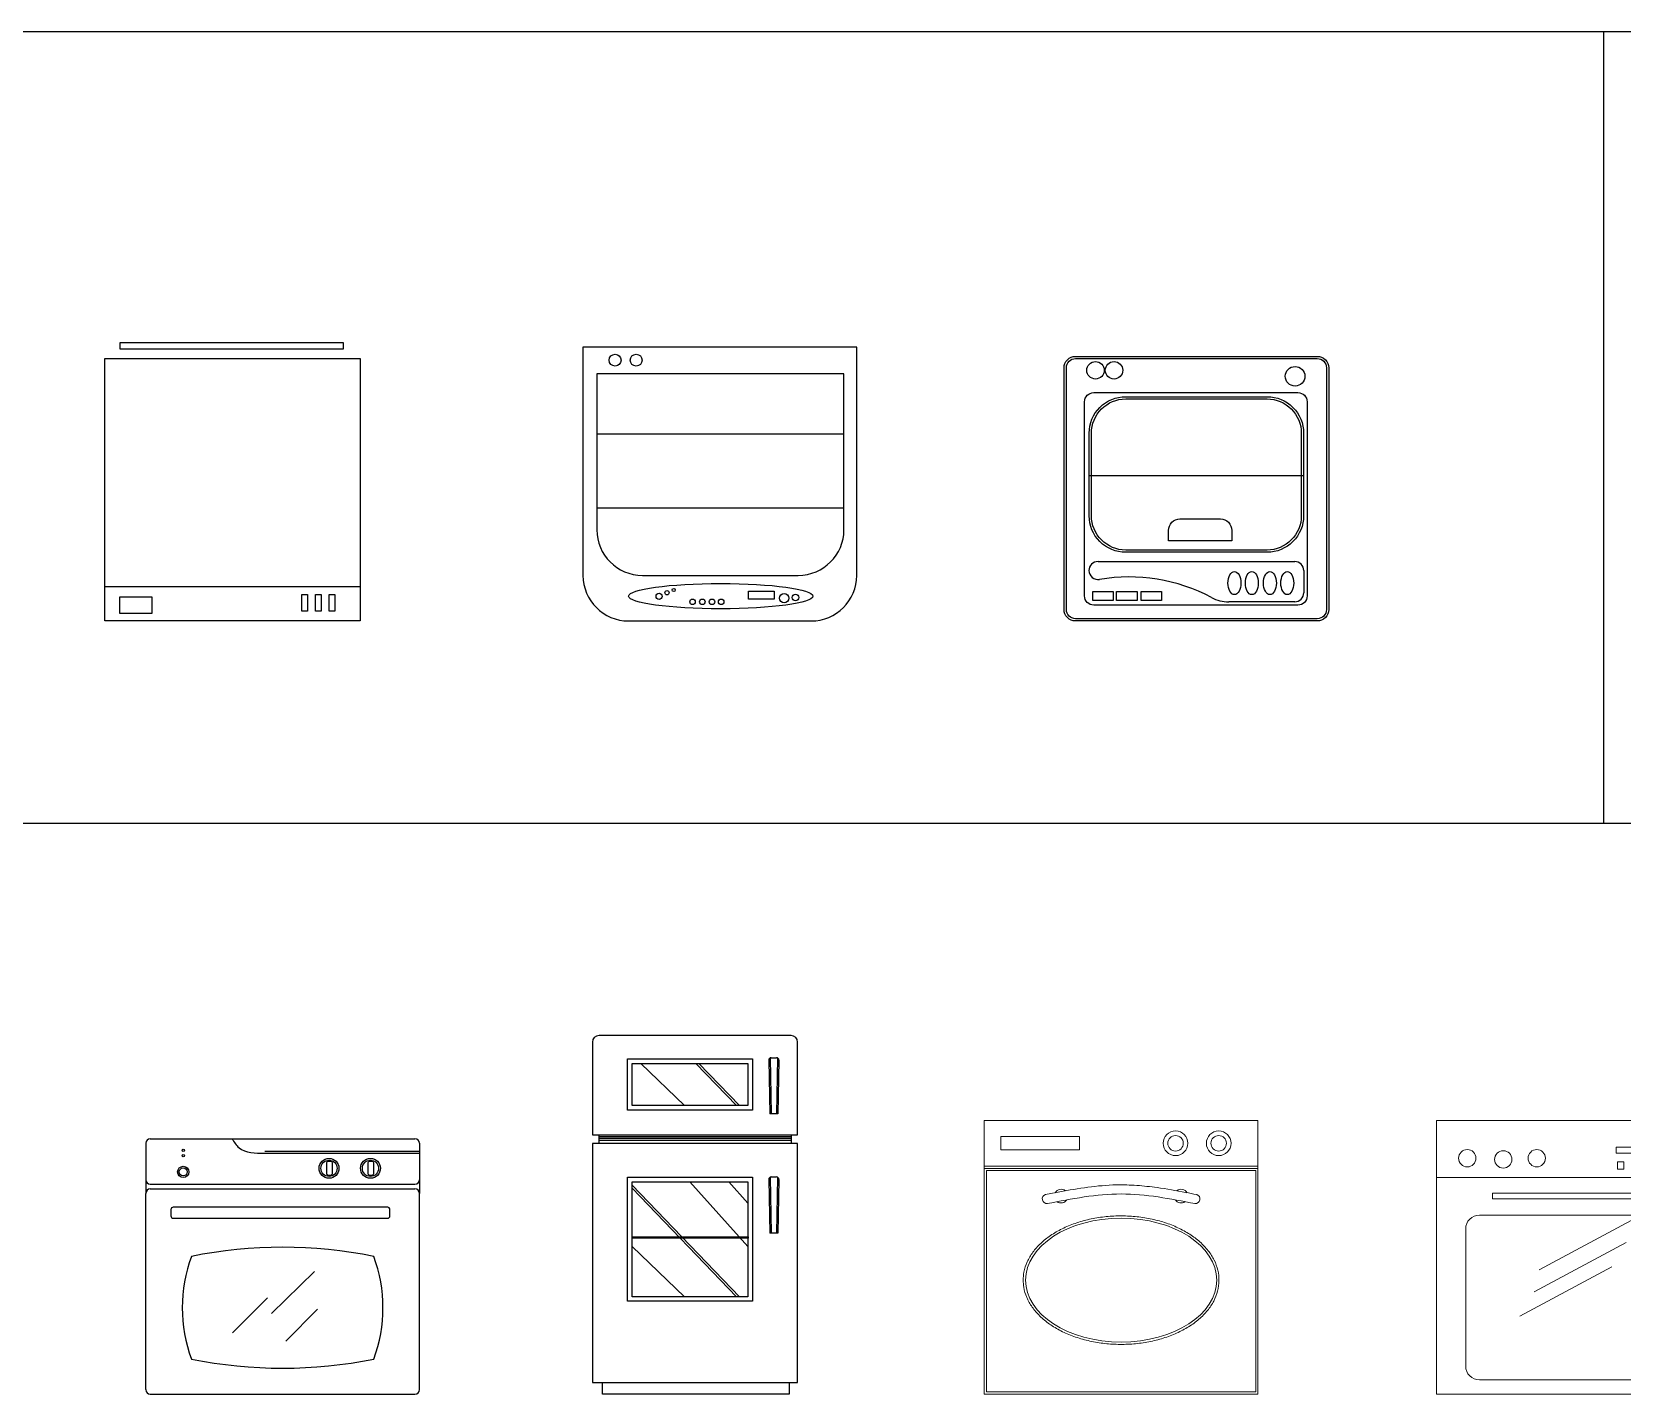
# Model space of a CAD drawing. Header units: millimetres. Extents: x 903 to 18764, y 10775 to 21237.
# Drawn here: x 5092 to 8578, y 13642 to 16628 of the extents above; entities that cross this region are included whole.
import ezdxf

# ---------------------------------------------------------------- set-up
doc = ezdxf.new("R2010")
doc.units = ezdxf.units.MM
doc.layers.add('www.cad-blocks.net', color=7, linetype='Continuous')

# ---------------------------------------------------------------- blocks, each defined once
blk = doc.blocks.new('A$C45054F6D')
at = {"linetype": 'Continuous'}
for p, q in [((33.6, 610), (522.2, 610)), ((33.6, 596), (33.6, 610)), ((522.2, 596), (33.6, 596)), ((522.2, 610), (522.2, 596)), ((0, 575.1), (560, 575.1)), ((0, 0), (0, 575.1)), ((560, 575.1), (560, 0)), ((560, 75), (0, 75)), ((33.3, 53), (103.3, 53)), ((33.3, 16.3), (33.3, 53)), ((103.3, 53), (103.3, 16.3)), ((432.3, 21.5), (432.3, 58.3)), ((432.3, 58.3), (444.6, 58.3)), ((444.6, 58.3), (444.6, 21.5)), ((462.1, 21.5), (462.1, 58.3)), ((462.1, 58.3), (474.3, 58.3)), ((474.3, 58.3), (474.3, 21.5)), ((491.8, 21.5), (491.8, 58.3)), ((491.8, 58.3), (504.1, 58.3)), ((504.1, 58.3), (504.1, 21.5)), ((103.3, 16.3), (33.3, 16.3)), ((444.6, 21.5), (432.3, 21.5)), ((474.3, 21.5), (462.1, 21.5)), ((504.1, 21.5), (491.8, 21.5)), ((560, 0), (0, 0))]:
    blk.add_line(p, q, dxfattribs=at)
blk = doc.blocks.new('A$C20C229D7')
for p, q in [((0, 600), (0, 100)), ((600, 600), (0, 600)), ((600, 100), (600, 600)), ((571.9, 542), (30.2, 542)), ((30.2, 542), (30.2, 200)), ((571.9, 200), (571.9, 542)), ((30.2, 409.8), (571.9, 409.8)), ((30.2, 248), (571.9, 248)), ((130.2, 100), (471.9, 100)), ((362.9, 65.3), (418.9, 65.3)), ((362.9, 47.9), (362.9, 65.3)), ((418.9, 47.9), (362.9, 47.9)), ((418.9, 65.3), (418.9, 47.9)), ((100, 0), (500, 0))]:
    blk.add_line(p, q)
for centre, radius in [((70.3, 571.6), 13), ((116.5, 571.6), 13), ((198.8, 67.9), 3.33), ((166.7, 53.9), 6.67), ((184.1, 61.9), 4.67), ((240.1, 41.9), 6), ((261.5, 41.9), 6), ((282.8, 41.9), 6), ((302.8, 41.9), 6), ((440.9, 49.9), 10), ((465.6, 51.3), 7.33)]:
    blk.add_circle(centre, radius)
for centre, start, end in [((130.2, 200), 180, 270), ((471.9, 200), 270, 0), ((100, 100), 180, 270), ((500, 100), 270, 0)]:
    blk.add_arc(centre, 100, start, end)
blk.add_ellipse((301.8, 54.4), major_axis=(202, 0), ratio=0.137115)
blk = doc.blocks.new('A$C2FDD3429')
for p, q in [((55, 319), (525, 319)), ((74.5, 130.3), (505.5, 130.3)), ((525.5, 110.3), (525.5, 62)), ((505.5, 42), (360.8, 42))]:
    blk.add_line(p, q)
for points in [[(25, 580), (555, 580, -0.414214), (580, 555), (580, 25, -0.414214), (555, 0), (25, 0, -0.414214), (0, 25), (0, 555, -0.414214)], [(25, 575), (555, 575, -0.414214), (575, 555), (575, 25, -0.414214), (555, 5), (25, 5, -0.414214), (5, 25), (5, 555, -0.414214)], [(65, 500.4), (512.6, 500.4, -0.414214), (532.6, 480.4), (532.6, 54.8, -0.414214), (512.6, 34.8), (65, 34.8, -0.414214), (45, 54.8), (45, 480.4, -0.414214)], [(135, 491.6), (445, 491.6, -0.414214), (525, 411.6), (525, 230.5, -0.414214), (445, 150.5), (135, 150.5, -0.414214), (55, 230.5), (55, 411.6, -0.414214)], [(135, 486.6), (445, 486.6, -0.414214), (520, 411.6), (520, 230.5, -0.414214), (445, 155.5), (135, 155.5, -0.414214), (60, 230.5), (60, 411.6, -0.414214)], [(254, 223.5), (342.7, 223.5, -0.414214), (367.7, 198.5), (367.7, 175.7), (229, 175.7), (229, 198.5, -0.414214)]]:
    blk.add_lwpolyline(points, format="xyb", close=True)
for points in [[(62.7, 64.8), (107.9, 64.8), (107.9, 45), (62.7, 45)], [(115, 64.8), (160.2, 64.8), (160.2, 45), (115, 45)], [(168.6, 64.8), (213.8, 64.8), (213.8, 45), (168.6, 45)]]:
    blk.add_lwpolyline(points, close=True)
for centre, radius in [((68.9, 549.4), 19.1), ((109.5, 549.4), 19.1), ((506.3, 536.3), 21.5)]:
    blk.add_circle(centre, radius)
for centre, radius, start, end in [((74.5, 110.3), 20, 90, 180), ((74.5, 110.7), 20, 180, 279.7934), ((505.5, 110.3), 20, 0, 90), ((143, -285.9), 382.4, 61.8907, 99.7934), ((360.8, 122), 80, 241.8907, 270), ((505.5, 62), 20, 270, 0)]:
    blk.add_arc(centre, radius, start, end)
for centre in [(373.4, 83.1), (373.4, 83.1), (411.5, 83.1), (411.5, 83.1), (451.1, 83.1), (451.1, 83.1), (489.2, 83.1), (489.2, 83.1)]:
    blk.add_ellipse(centre, major_axis=(0, -25.4), ratio=0.556202)
blk = doc.blocks.new('A$C2D136731')
for p, q in [((10, 560), (590, 560)), ((0, 550), (0, 470)), ((600, 550), (600, 470)), ((0, 470), (0, 440)), ((600, 470), (600, 440)), ((0, 10), (0, 440)), ((600, 10), (600, 440)), ((10, 0), (590, 0))]:
    blk.add_line(p, q)
at = {"linetype": 'ByBlock'}
for p, q in [((261.1, 533), (600, 533)), ((261.1, 528), (600, 528)), ((10, 460), (590, 460)), ((10, 450), (590, 450)), ((275.6, 177.2), (370.1, 269.3)), ((190.1, 134.5), (266.6, 210.9)), ((307.1, 116.5), (376.8, 186.2))]:
    blk.add_line(p, q, dxfattribs=at)
for points in [[(400.1, 510.8), (405.3, 510.8, -0.414214), (408.3, 507.8), (408.3, 482.6, -0.414214), (405.3, 479.6), (400.1, 479.6, -0.414214), (397.1, 482.6), (397.1, 507.8, -0.414214)], [(490.8, 510.8), (496, 510.8, -0.414214), (499, 507.8), (499, 482.6, -0.414214), (496, 479.6), (490.8, 479.6, -0.414214), (487.8, 482.6), (487.8, 507.8, -0.414214)], [(60.4, 385.6), (530.4, 385.6, 0.414214), (535.4, 390.6), (535.4, 404.6, 0.414214), (530.4, 409.6), (60.4, 409.6, 0.414214), (55.4, 404.6), (55.4, 390.6, 0.414214)]]:
    blk.add_lwpolyline(points, format="xyb", close=True, dxfattribs=at)
for centre, radius in [((82.4, 534.4), 2.71), ((82.4, 522.9), 2.71), ((82.2, 487.3), 12.3), ((82.2, 487.3), 8.91), ((401.8, 495.1), 21.8), ((401.8, 495.1), 17.8), ((492.6, 495.1), 21.8), ((492.6, 495.1), 17.8)]:
    blk.add_circle(centre, radius, dxfattribs=at)
for centre, start, end in [((10, 550), 90, 180), ((590, 550), 0, 90), ((10, 10), 180, 270), ((590, 10), 270, 0)]:
    blk.add_arc(centre, 10, start, end)
for centre, radius, start, end in [((10, 470), 10, 180, 270), ((590, 470), 10, 270, 0), ((10, 440), 10, 90, 180), ((590, 440), 10, 0, 90), ((300, -688), 1010, 78.5788, 101.4212), ((406.4, 189.5), 326.4, 159.8388, 200.1612), ((193.6, 189.5), 326.4, 339.8388, 20.1612), ((300, 1067), 1010, 258.5788, 281.4212)]:
    blk.add_arc(centre, radius, start, end, dxfattribs=at)
blk.add_spline([(188.8, 560), (204.5, 540.1), (261.1, 528)], degree=3, dxfattribs=at)
blk = doc.blocks.new('A$C7BCF47BC')
for p, q in [((0, 771.4), (0, 568.6)), ((435.4, 786), (14.6, 786)), ((450, 568.6), (450, 771.4)), ((77, 734.9), (351.1, 734.9)), ((77, 622.9), (77, 734.9)), ((351.1, 734.9), (351.1, 622.9)), ((389.6, 737), (392, 614.6)), ((392.1, 737.6), (403.3, 737.6)), ((405.8, 737), (403.4, 614.6)), ((87, 724.9), (341.1, 724.9)), ((87, 632.9), (87, 724.9)), ((202.3, 632.9), (106.2, 724.9)), ((315.6, 632.9), (227.1, 724.9)), ((322.3, 632.9), (233.7, 724.9)), ((341.1, 724.9), (341.1, 632.9)), ((386.5, 731.9), (388.8, 614.6)), ((408.9, 731.9), (406.6, 614.6)), ((341.1, 632.9), (87, 632.9)), ((351.1, 622.9), (77, 622.9)), ((406.6, 614.6), (388.8, 614.6)), ((0, 568.6), (450, 568.6)), ((14, 568.6), (14, 549.2)), ((436, 564.2), (14, 564.2)), ((436, 560.1), (14, 560.1)), ((436, 568.6), (436, 549.2)), ((0, 549.2), (0, 26)), ((450, 549.2), (0, 549.2)), ((436, 556.1), (14, 556.1)), ((450, 26), (450, 549.2)), ((77, 475.5), (351.1, 475.5)), ((77, 203.7), (77, 475.5)), ((87, 465.5), (341.1, 465.5)), ((87, 213.7), (87, 465.5)), ((322.3, 213.7), (87, 458.4)), ((341.1, 323.5), (213.7, 465.5)), ((341.1, 418.6), (299.1, 465.5)), ((341.1, 465.5), (341.1, 213.7)), ((351.1, 475.5), (351.1, 203.7)), ((386.5, 470.4), (388.8, 353.1)), ((389.6, 475.5), (392, 353.1)), ((392.1, 476.1), (403.3, 476.1)), ((405.8, 475.5), (403.4, 353.1)), ((408.9, 470.4), (406.6, 353.1)), ((315.6, 213.7), (87, 451.4)), ((406.6, 353.1), (388.8, 353.1)), ((202.3, 213.7), (87, 324.1)), ((87.4, 344.6), (341.5, 344.6)), ((87.4, 341.7), (87.4, 344.6)), ((341.5, 341.7), (87.4, 341.7)), ((341.5, 344.6), (341.5, 341.7)), ((341.1, 213.7), (87, 213.7)), ((351.1, 203.7), (77, 203.7)), ((0, 26), (450, 26)), ((22.2, 0), (22.2, 26)), ((431.6, 0), (22.2, 0)), ((431.6, 26), (431.6, 0))]:
    blk.add_line(p, q)
for centre, radius, start, end in [((14.6, 771.4), 14.6, 90, 180), ((435.4, 771.4), 14.6, 0, 90), ((392.1, 732), 5.58, 90, 181.123), ((403.3, 732), 5.58, 358.877, 90), ((392.1, 470.5), 5.58, 90, 181.123), ((403.3, 470.5), 5.58, 358.877, 90)]:
    blk.add_arc(centre, radius, start, end)
blk = doc.blocks.new('A$C7E884C79')
at = {"lineweight": 5}
for p, q in [((0, 0), (0, 600)), ((0, 600), (0, 0)), ((0, 600), (600, 600)), ((600, 600), (600, 0)), ((600, 0), (600, 600)), ((600, 600), (600, 450)), ((600, 600), (600, 500)), ((600, 500), (0, 500)), ((600, 495), (0, 495)), ((600, 500), (600, 0)), ((0, 0), (600, 0))]:
    blk.add_line(p, q, dxfattribs=at)
for points in [[(36.4, 564.7), (208.9, 564.7), (208.9, 535.3), (36.4, 535.3)], [(5, 490), (595, 490), (595, 5), (5, 5)]]:
    blk.add_lwpolyline(points, close=True, dxfattribs=at)
for centre, radius in [((419.3, 550), 27), ((419.3, 550), 17), ((513.9, 550), 27), ((513.9, 550), 17)]:
    blk.add_circle(centre, radius, dxfattribs=at)
for centre, radius, start, end in [((137.2, 428), 10, 107.9829, 276.9581), ((168.5, 434.2), 15, 50.7888, 150.367), ((168.5, 434.2), 15, 234.0165, 327.1412), ((431.5, 434.2), 15, 212.8588, 305.9835), ((431.5, 434.2), 15, 29.633, 129.2112), ((462.8, 428), 10, 263.0419, 72.0171)]:
    blk.add_arc(centre, radius, start, end, dxfattribs=at)
blk.add_ellipse((300, 250), major_axis=(-209.5, 0), ratio=0.648352, dxfattribs=at)
for points, knots in [([(134.1, 437.5), (144.6, 439.5), (155.1, 441.6), (186, 447.3), (206.5, 450.9), (247.9, 456.4), (268.7, 458.3), (293.5, 458.9), (297.3, 458.9), (304.8, 458.9), (308.5, 458.8), (319.7, 458.5), (327.1, 458.1), (349.4, 456.5), (364.1, 454.9), (399.8, 449.9), (420.6, 446.2), (449.5, 440.7), (457.7, 439.1), (465.9, 437.5)], [0, 0, 0, 0, 31.638865, 31.638865, 92.600143, 92.600143, 153.561421, 153.561421, 164.367647, 164.367647, 175.173874, 175.173874, 196.786327, 196.786327, 240.011233, 240.011233, 302.099201, 302.099201, 326.773065, 326.773065, 326.773065, 326.773065]), ([(85.5, 250), (85.5, 244.8), (85.9, 239.6), (88, 226.9), (90.2, 219.4), (96.4, 204.8), (100.4, 197.7), (109.9, 184.1), (115.6, 177.5), (128.3, 165.1), (135.4, 159.2), (150.9, 148.3), (159.3, 143.3), (177.1, 134.2), (186.6, 130.1), (206.5, 123), (216.8, 119.9), (238.1, 114.9), (249, 113), (271.2, 110.2), (282.5, 109.4), (305, 109), (316.4, 109.4), (338.8, 111.3), (349.8, 112.8), (371.5, 117), (382.1, 119.6), (402.5, 126), (412.3, 129.7), (431, 138.1), (439.8, 142.8), (456.2, 153), (463.8, 158.6), (477.6, 170.5), (483.8, 176.8), (494.6, 190.1), (499.2, 197), (506.7, 211.3), (509.5, 218.7), (513.4, 233.6), (514.4, 241.3), (514.6, 256.5), (513.8, 264.1), (510.2, 279.1), (507.6, 286.6), (500.4, 300.9), (496, 307.9), (485.5, 321.3), (479.5, 327.7), (466, 339.7), (458.5, 345.3), (442.4, 355.8), (433.6, 360.5), (415.2, 369.1), (405.5, 373), (385.2, 379.5), (374.7, 382.3), (353.1, 386.7), (342, 388.3), (319.7, 390.5), (308.4, 390.9), (285.8, 390.7), (274.5, 390.1), (252.3, 387.5), (241.3, 385.7), (219.9, 380.9), (209.5, 378), (189.5, 371), (179.9, 367.1), (161.8, 358.1), (153.3, 353.2), (137.6, 342.5), (130.3, 336.7), (117.3, 324.4), (111.6, 317.9), (101.6, 304.3), (97.5, 297.3), (91, 282.8), (88.6, 275.3), (86, 261.9), (85.5, 255.9), (85.5, 250)], [0, 0, 0, 0, 0.108301, 0.108301, 0.267534, 0.267534, 0.426768, 0.426768, 0.586002, 0.586002, 0.745235, 0.745235, 0.904469, 0.904469, 1.063703, 1.063703, 1.222936, 1.222936, 1.38217, 1.38217, 1.541404, 1.541404, 1.700637, 1.700637, 1.859871, 1.859871, 2.019105, 2.019105, 2.178339, 2.178339, 2.337572, 2.337572, 2.496806, 2.496806, 2.65604, 2.65604, 2.815273, 2.815273, 2.974507, 2.974507, 3.133741, 3.133741, 3.292974, 3.292974, 3.452208, 3.452208, 3.611442, 3.611442, 3.770676, 3.770676, 3.929909, 3.929909, 4.089143, 4.089143, 4.248377, 4.248377, 4.40761, 4.40761, 4.566844, 4.566844, 4.726078, 4.726078, 4.885311, 4.885311, 5.044545, 5.044545, 5.203779, 5.203779, 5.363012, 5.363012, 5.522246, 5.522246, 5.68148, 5.68148, 5.840714, 5.840714, 5.999947, 5.999947, 6.159181, 6.159181, 6.283185, 6.283185, 6.283185, 6.283185])]:
    blk.add_open_spline(points, degree=3, knots=knots, dxfattribs=at)
blk.add_spline([(138, 417.8), (300, 438.9), (462, 417.8)], degree=3, dxfattribs=at)
blk = doc.blocks.new('A$C61D26F3B')
at = {"lineweight": 5}
for p, q in [((0, 600), (600, 600)), ((0, 600), (0, 0)), ((600, 600), (600, 0)), ((0, 475), (600, 475)), ((426.8, 380.5), (225.3, 272.7)), ((415.7, 332.5), (214.3, 224.7)), ((384.3, 278.9), (182.8, 171.2)), ((0, 0), (600, 0))]:
    blk.add_line(p, q, dxfattribs=at)
for points in [[(394, 528.2), (551.9, 528.2), (551.9, 541.8), (394, 541.8)], [(396.7, 492.9), (410.3, 492.9), (410.3, 509.2), (396.7, 509.2)], [(437.5, 492.9), (451.2, 492.9), (451.2, 509.2), (437.5, 509.2)], [(486.5, 492.9), (500.1, 492.9), (500.1, 509.2), (486.5, 509.2)], [(538.2, 492.9), (551.9, 492.9), (551.9, 509.2), (538.2, 509.2)], [(123, 428), (123, 428), (496.3, 428), (496.3, 428), (496.3, 440.4), (496.3, 440.4), (123, 440.4), (123, 440.4)]]:
    blk.add_lwpolyline(points, close=True, dxfattribs=at)
blk.add_lwpolyline([(63.9, 61.4, 0.414214), (93.9, 31.4), (512.9, 31.4, 0.414214), (542.9, 61.4), (542.9, 362.6, 0.414214), (512.9, 392.6), (93.9, 392.6, 0.414214), (63.9, 362.6)], format="xyb", close=True, dxfattribs=at)
for centre in [(67.4, 517.3), (146.3, 514.6), (219.8, 517.3)]:
    blk.add_circle(centre, 19, dxfattribs=at)
blk = doc.blocks.new('FORMAT')
at = {"layer": 'www.cad-blocks.net', "color": 155, "true_color": 0x546d8e}
for p, q in [((18764.4, 16628.1), (2021.4, 16628.1)), ((8536.7, 16628.1), (8536.7, 14893.8)), ((2021.4, 14893.8), (18764.4, 14893.8))]:
    blk.add_line(p, q, dxfattribs=at)

msp = doc.modelspace()

# ---------------------------------------------------------------- block references
for name, p in [('A$C45054F6D', (5251.9, 15336.8)), ('A$C20C229D7', (6300.1, 15336.8)), ('A$C2FDD3429', (7354.5, 15336.8)), ('A$C7BCF47BC', (6320.6, 13642)), ('A$C7E884C79', (7179.5, 13642)), ('A$C61D26F3B', (8170.8, 13642)), ('A$C2D136731', (5341.7, 13642))]:
    msp.add_blockref(name, p)
at = {"layer": 'www.cad-blocks.net'}
msp.add_blockref('FORMAT', (0, 0), dxfattribs=at)

doc.saveas('drawing.dxf')
